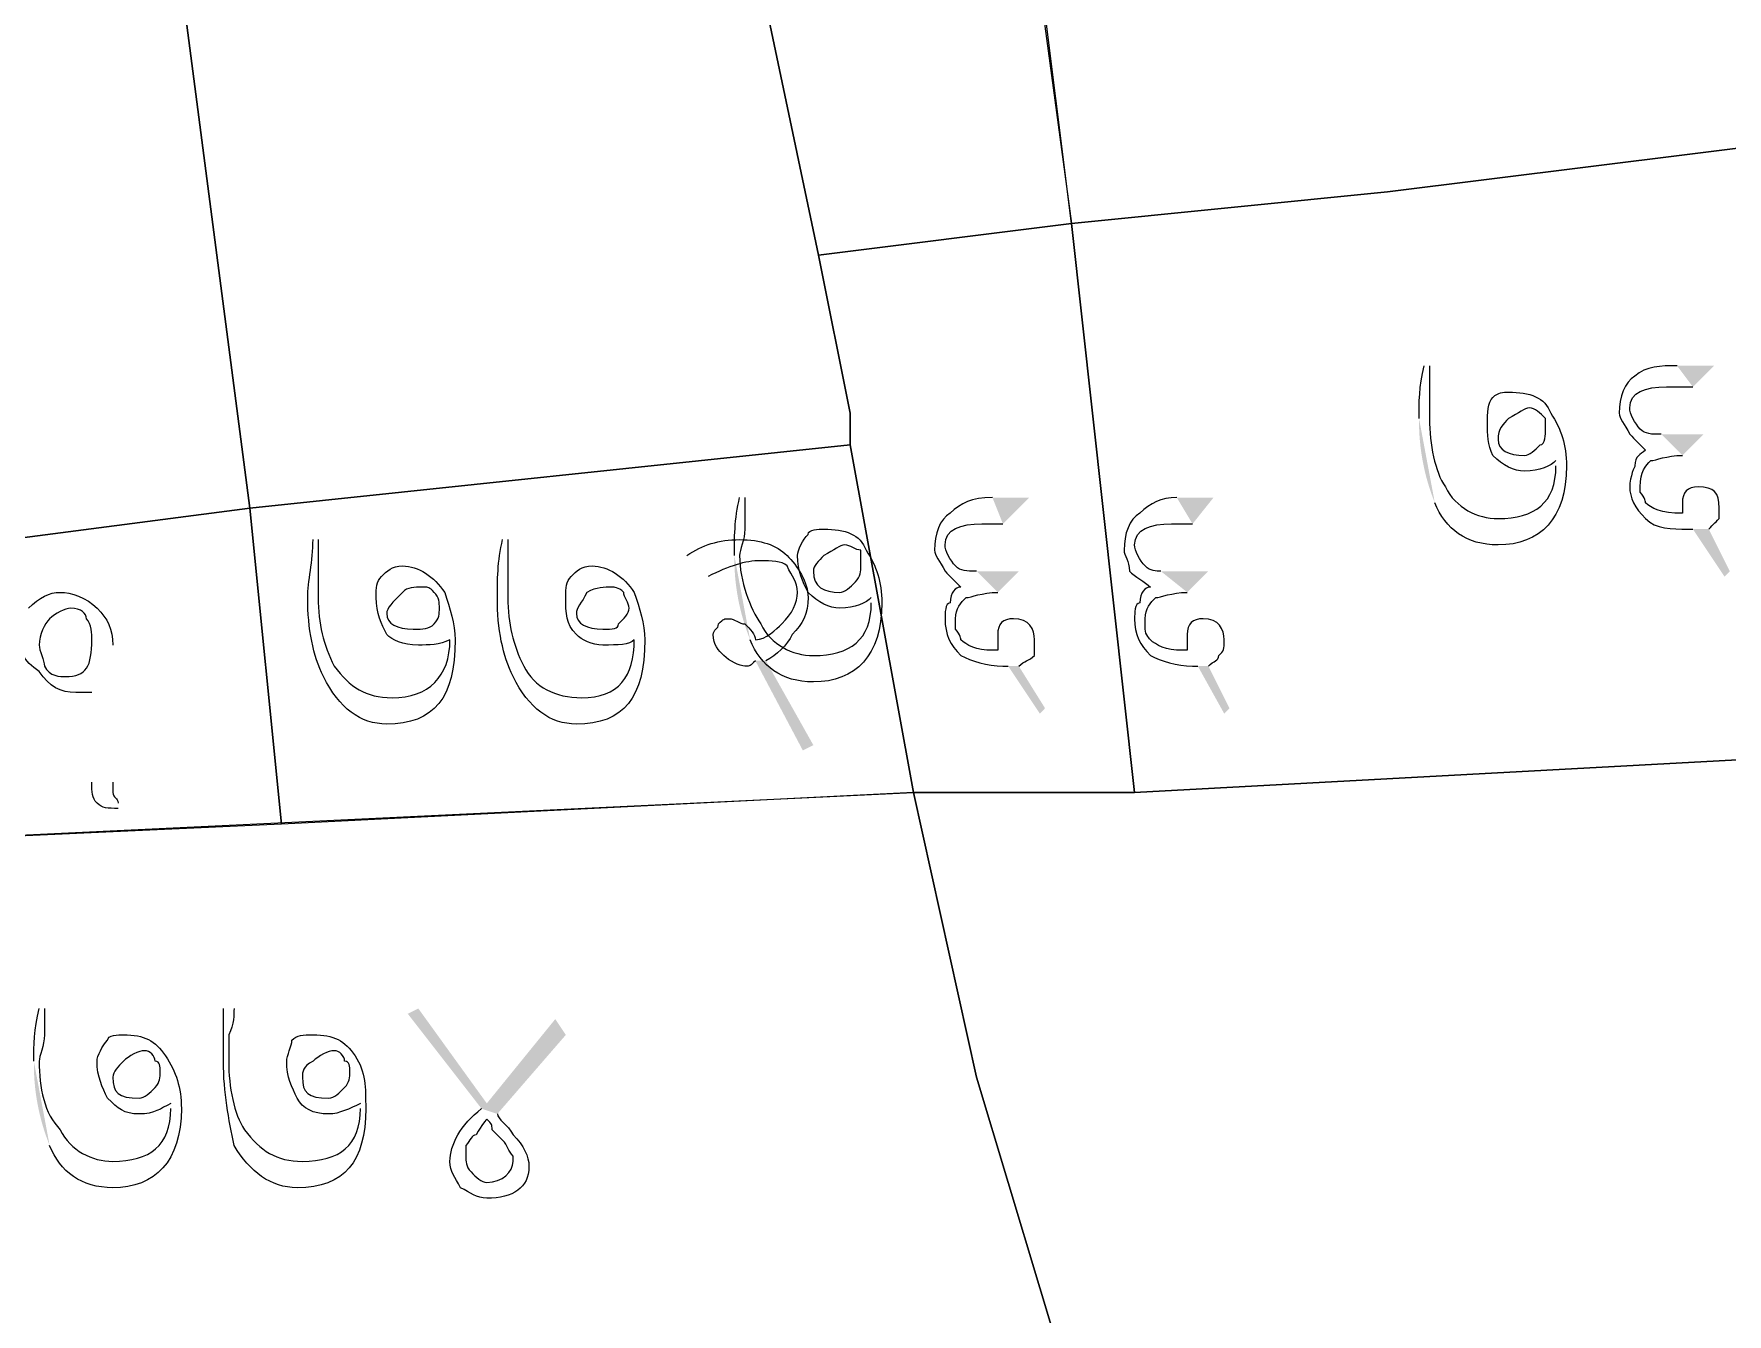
# Model space of a CAD drawing. Header units: metres. Extents: x 345912 to 349030, y 3061206 to 3061792.
# Drawn here: x 346047.83 to 346064.16, y 3061328.96 to 3061341.3 of the extents above; entities that cross this region are included whole.
import ezdxf

# ---------------------------------------------------------------- set-up
doc = ezdxf.new("R2010")
doc.units = ezdxf.units.M
doc.header["$MEASUREMENT"] = 0
doc.layers.add('PDF5_Geometry', color=7, linetype='Continuous')
doc.layers.add('PDF5_Solid Fills', color=7, linetype='Continuous')

msp = doc.modelspace()

# ---------------------------------------------------------------- hatches: boundary and pattern name
at = {"layer": 'PDF5_Solid Fills', "transparency": 33554559}
h = msp.add_hatch(color=256, dxfattribs=at)
h.paths.add_polyline_path([(346061.18654, 3061337.59323, 0.09913524), (346061.33894, 3061336.78043)], flags=0)
h.paths.add_polyline_path([(346061.23734, 3061338.10123), (346061.28814, 3061338.10123)], flags=0)
h.paths.add_polyline_path([(346062.50734, 3061337.13603), (346062.50734, 3061337.18683)], flags=0)
h.paths.add_polyline_path([(346063.82814, 3061337.89803), (346064.03134, 3061338.10123), (346063.67574, 3061338.10123)], flags=0)
h.paths.add_polyline_path([(346063.82814, 3061336.52643), (346064.13294, 3061336.06923), (346064.18374, 3061336.12003), (346063.98054, 3061336.52643)], flags=0)
h.paths.add_polyline_path([(346063.72654, 3061337.23763), (346063.92974, 3061337.44083), (346063.52334, 3061337.44083)], flags=0)
h.paths.add_polyline_path([(346064.84414, 3061338.10123), (346064.94574, 3061338.10123)], flags=0)
h.paths.add_polyline_path([(346066.16494, 3061337.13603), (346066.16494, 3061337.18683)], flags=0)
h = msp.add_hatch(color=256, dxfattribs=at)
h.paths.add_polyline_path([(346054.58254, 3061336.27243, 0.09913524), (346054.73494, 3061335.45963)], flags=0)
h.paths.add_polyline_path([(346054.63334, 3061336.83123), (346054.68414, 3061336.83123)], flags=0)
h.paths.add_polyline_path([(346055.90334, 3061335.81523), (346055.90334, 3061335.86603)], flags=0)
h.paths.add_polyline_path([(346057.17334, 3061336.57723), (346057.42734, 3061336.83123), (346057.07174, 3061336.83123)], flags=0)
h.paths.add_polyline_path([(346057.22414, 3061335.20563), (346057.52894, 3061334.74843), (346057.57974, 3061334.79923), (346057.32574, 3061335.20563)], flags=0)
h.paths.add_polyline_path([(346057.12254, 3061335.91683), (346057.32574, 3061336.12003), (346056.91934, 3061336.12003)], flags=0)
h.paths.add_polyline_path([(346059.00214, 3061336.57723), (346059.20534, 3061336.83123), (346058.84974, 3061336.83123)], flags=0)
h.paths.add_polyline_path([(346059.05294, 3061335.20563), (346059.30694, 3061334.74843), (346059.35774, 3061334.79923), (346059.15454, 3061335.20563)], flags=0)
h.paths.add_polyline_path([(346058.95134, 3061335.91683), (346059.15454, 3061336.12003), (346058.69734, 3061336.12003)], flags=0)
h = msp.add_hatch(color=256, dxfattribs=at)
h.paths.add_polyline_path([(346050.51854, 3061336.42484), (346050.56934, 3061336.42484)], flags=0)
h.paths.add_polyline_path([(346051.83934, 3061335.45964), (346051.83934, 3061335.45964)], flags=0)
h.paths.add_polyline_path([(346052.34734, 3061336.42484), (346052.39814, 3061336.42484)], flags=0)
h.paths.add_polyline_path([(346053.61734, 3061335.45964), (346053.61734, 3061335.45964)], flags=0)
h.paths.add_polyline_path([(346054.32854, 3061336.06924), (346054.12534, 3061336.27244)], flags=0)
h.paths.add_polyline_path([(346054.88734, 3061335.25644), (346055.34454, 3061334.44364), (346055.24294, 3061334.39284), (346054.78574, 3061335.25644)], flags=0)
h = msp.add_hatch(color=256, dxfattribs=at)
h.paths.add_polyline_path([(346044.06693, 3061335.35804, 0.05812615), (346044.16853, 3061334.54524)], flags=0)
h.paths.add_polyline_path([(346044.06693, 3061335.86604), (346044.16853, 3061335.86604)], flags=0)
h.paths.add_polyline_path([(346045.38773, 3061334.90084), (346045.38773, 3061334.90084)], flags=0)
h.paths.add_polyline_path([(346045.89573, 3061335.86604), (346045.94653, 3061335.86604)], flags=0)
h.paths.add_polyline_path([(346047.16573, 3061334.90084), (346047.16573, 3061334.90084)], flags=0)
h.paths.add_polyline_path([(346048.58813, 3061335.40884), (346048.58813, 3061334.08804)], flags=0)
h.paths.add_polyline_path([(346048.63893, 3061333.88484), (346048.63893, 3061333.83404)], flags=0)
h = msp.add_hatch(color=256, dxfattribs=at)
h.paths.add_polyline_path([(346047.82614, 3061331.39564, 0.09913524), (346047.97854, 3061330.58284)], flags=0)
h.paths.add_polyline_path([(346047.87694, 3061331.90364), (346047.92774, 3061331.90364)], flags=0)
h.paths.add_polyline_path([(346049.14694, 3061330.93844), (346049.14694, 3061330.98924)], flags=0)
h.paths.add_polyline_path([(346049.65494, 3061331.90364), (346049.75654, 3061331.90364)], flags=0)
h.paths.add_polyline_path([(346050.97574, 3061330.93844), (346050.97574, 3061330.98924)], flags=0)
h.paths.add_polyline_path([(346052.14414, 3061330.93844), (346051.43294, 3061331.85284), (346051.53454, 3061331.90364), (346052.19494, 3061330.98924), (346052.85534, 3061331.80204), (346052.95694, 3061331.64964), (346052.29654, 3061330.88764)], flags=0)

# ---------------------------------------------------------------- linework, layer by layer
at = {"layer": 'PDF5_Geometry', "lineweight": 9}
for points in [[(346049.90894, 3061336.72963), (346042.89854, 3061335.81523), (346040.76494, 3061354.40803), (346041.67933, 3061355.01764), (346048.08013, 3061350.75044)], [(346049.90894, 3061336.72963), (346042.89854, 3061335.81523), (346040.76494, 3061354.40803), (346041.67933, 3061355.01764), (346048.08013, 3061350.75044)], [(346052.34733, 3061348.61683), (346053.56653, 3061347.09284), (346054.17614, 3061344.95925), (346055.39534, 3061339.16803), (346055.70013, 3061337.64403), (346055.70013, 3061337.33925), (346049.90894, 3061336.72963), (346048.08013, 3061350.75044), (346049.29933, 3061349.83604)], [(346052.34733, 3061348.61683), (346053.56653, 3061347.09284), (346054.17614, 3061344.95925), (346055.39534, 3061339.16803), (346055.70013, 3061337.64403), (346055.70013, 3061337.33925), (346049.90894, 3061336.72963), (346048.08013, 3061350.75044), (346049.29933, 3061349.83604)], [(346057.83373, 3061339.47284), (346055.39534, 3061339.16803), (346054.17614, 3061344.95925), (346053.56653, 3061347.09284), (346052.34733, 3061348.61683), (346054.78574, 3061349.22645), (346056.30974, 3061350.75044)], [(346057.83373, 3061339.47284), (346055.39534, 3061339.16803), (346054.17614, 3061344.95925), (346053.56653, 3061347.09284), (346052.34733, 3061348.61683), (346054.78574, 3061349.22645), (346056.30974, 3061350.75044)], [(346065.75854, 3061340.38724), (346060.88174, 3061339.77764), (346057.83373, 3061339.47284), (346057.22414, 3061344.34963), (346065.45373, 3061344.65444)], [(346065.75854, 3061340.38724), (346060.88174, 3061339.77764), (346057.83373, 3061339.47284), (346057.22414, 3061344.34963), (346065.45373, 3061344.65444)], [(346068.80653, 3061328.50004), (346066.97773, 3061328.80485), (346057.83373, 3061328.19523), (346056.91933, 3061331.24324), (346056.30974, 3061333.98645), (346058.44334, 3061333.98645), (346069.72094, 3061334.59604), (346069.11134, 3061340.69205), (346073.07373, 3061341.30164), (346074.90254, 3061341.30164), (346075.51213, 3061337.33925), (346076.42653, 3061329.10963)], [(346068.80653, 3061328.50004), (346066.97773, 3061328.80485), (346057.83373, 3061328.19523), (346056.91933, 3061331.24324), (346056.30974, 3061333.98645), (346058.44334, 3061333.98645), (346069.72094, 3061334.59604), (346069.11134, 3061340.69205), (346073.07373, 3061341.30164), (346074.90254, 3061341.30164), (346075.51213, 3061337.33925), (346076.42653, 3061329.10963)], [(346058.44334, 3061333.98645), (346057.83373, 3061339.47284), (346060.88174, 3061339.77764), (346065.75854, 3061340.38724), (346069.11134, 3061340.69205), (346069.72094, 3061334.59604)], [(346058.44334, 3061333.98645), (346057.83373, 3061339.47284), (346060.88174, 3061339.77764), (346065.75854, 3061340.38724), (346069.11134, 3061340.69205), (346069.72094, 3061334.59604)], [(346056.30974, 3061333.98645), (346055.70013, 3061337.33925), (346055.70013, 3061337.64403), (346055.39534, 3061339.16803), (346057.83373, 3061339.47284), (346058.44334, 3061333.98645)], [(346056.30974, 3061333.98645), (346055.70013, 3061337.33925), (346055.70013, 3061337.64403), (346055.39534, 3061339.16803), (346057.83373, 3061339.47284), (346058.44334, 3061333.98645)], [(346049.90894, 3061336.72963), (346055.70013, 3061337.33925), (346056.30974, 3061333.98645), (346050.21373, 3061333.68164)], [(346049.90894, 3061336.72963), (346055.70013, 3061337.33925), (346056.30974, 3061333.98645), (346050.21373, 3061333.68164)], [(346043.50814, 3061333.37683), (346042.89854, 3061335.81523), (346049.90894, 3061336.72963), (346050.21373, 3061333.68164)], [(346043.50814, 3061333.37683), (346042.89854, 3061335.81523), (346049.90894, 3061336.72963), (346050.21373, 3061333.68164)], [(346044.42254, 3061327.58564), (346043.81293, 3061330.63365), (346043.50814, 3061333.37683), (346056.30974, 3061333.98645), (346056.91933, 3061331.24324), (346057.83373, 3061328.19523)], [(346044.42254, 3061327.58564), (346043.81293, 3061330.63365), (346043.50814, 3061333.37683), (346056.30974, 3061333.98645), (346056.91933, 3061331.24324), (346057.83373, 3061328.19523)]]:
    msp.add_lwpolyline(points, close=True, dxfattribs=at)
at = {"layer": 'PDF5_Geometry', "lineweight": 25}
for points in [[(346061.18654, 3061337.59323), (346061.18654, 3061337.74563), (346061.18654, 3061337.89803), (346061.23734, 3061338.10123)], [(346061.28814, 3061338.10123), (346061.28814, 3061338.05043), (346061.28814, 3061337.94883), (346061.28814, 3061337.84723)], [(346063.67574, 3061338.10123), (346063.52334, 3061338.10123), (346063.37094, 3061338.10123), (346063.26934, 3061337.99963)], [(346063.26934, 3061337.99963), (346063.16774, 3061337.94883), (346063.11694, 3061337.79643), (346063.11694, 3061337.64403)], [(346061.28814, 3061337.84723), (346061.28814, 3061337.74563), (346061.28814, 3061337.64403), (346061.28814, 3061337.59323)], [(346061.84694, 3061337.54243), (346061.84694, 3061337.64403), (346061.84694, 3061337.74563), (346061.89774, 3061337.79643)], [(346061.89774, 3061337.79643), (346061.94854, 3061337.84723), (346061.99934, 3061337.84723), (346062.05014, 3061337.84723)], [(346062.05014, 3061337.84723), (346062.25334, 3061337.84723), (346062.40574, 3061337.79643), (346062.45654, 3061337.64403)], [(346063.21854, 3061337.69483), (346063.21854, 3061337.84723), (346063.37094, 3061337.89803), (346063.57414, 3061337.89803)], [(346063.57414, 3061337.89803), (346063.62494, 3061337.89803), (346063.67574, 3061337.89803), (346063.72654, 3061337.89803)], [(346063.72654, 3061337.89803), (346063.77734, 3061337.89803), (346063.77734, 3061337.89803), (346063.82814, 3061337.89803)], [(346061.28814, 3061337.59323), (346061.28814, 3061337.33923), (346061.33894, 3061337.08523), (346061.44054, 3061336.93283)], [(346062.05014, 3061337.59323), (346061.99934, 3061337.54243), (346061.94854, 3061337.49163), (346061.94854, 3061337.39003)], [(346062.25334, 3061337.69483), (346062.20254, 3061337.69483), (346062.15174, 3061337.64403), (346062.05014, 3061337.59323)], [(346062.40574, 3061337.59323), (346062.35494, 3061337.64403), (346062.30414, 3061337.69483), (346062.25334, 3061337.69483)], [(346062.40574, 3061337.49163), (346062.40574, 3061337.54243), (346062.40574, 3061337.59323), (346062.40574, 3061337.59323)], [(346062.45654, 3061337.64403), (346062.55814, 3061337.49163), (346062.60894, 3061337.33923), (346062.60894, 3061337.13603)], [(346063.11694, 3061337.64403), (346063.11694, 3061337.59323), (346063.16774, 3061337.54243), (346063.21854, 3061337.44083)], [(346063.32014, 3061337.49163), (346063.26934, 3061337.54243), (346063.21854, 3061337.64403), (346063.21854, 3061337.69483)], [(346061.89774, 3061337.23763), (346061.84694, 3061337.33923), (346061.84694, 3061337.44083), (346061.84694, 3061337.54243)], [(346062.35494, 3061337.33923), (346062.40574, 3061337.33923), (346062.40574, 3061337.44083), (346062.40574, 3061337.49163)], [(346063.21854, 3061337.44083), (346063.26934, 3061337.39003), (346063.32014, 3061337.33923), (346063.37094, 3061337.28843)], [(346063.52334, 3061337.44083), (346063.42174, 3061337.44083), (346063.37094, 3061337.44083), (346063.32014, 3061337.49163)], [(346061.94854, 3061337.39003), (346061.94854, 3061337.28843), (346062.05014, 3061337.23763), (346062.20254, 3061337.23763)], [(346062.20254, 3061337.23763), (346062.25334, 3061337.23763), (346062.30414, 3061337.28843), (346062.35494, 3061337.33923)], [(346063.37094, 3061337.28843), (346063.32014, 3061337.23763), (346063.26934, 3061337.23763), (346063.26934, 3061337.13603)], [(346062.20254, 3061337.08523), (346062.10094, 3061337.08523), (346061.99934, 3061337.13603), (346061.89774, 3061337.23763)], [(346062.60894, 3061337.13603), (346062.60894, 3061336.62803), (346062.35494, 3061336.37403), (346061.94854, 3061336.37403)], [(346061.94854, 3061336.62803), (346062.30414, 3061336.62803), (346062.50734, 3061336.78043), (346062.50734, 3061337.13603)], [(346062.50734, 3061337.18683), (346062.45654, 3061337.13603), (346062.35494, 3061337.08523), (346062.20254, 3061337.08523)], [(346063.26934, 3061337.13603), (346063.26934, 3061337.13603), (346063.21854, 3061337.03443), (346063.21854, 3061336.93283)], [(346063.32014, 3061336.93283), (346063.32014, 3061337.08523), (346063.37094, 3061337.13603), (346063.42174, 3061337.18683)], [(346063.42174, 3061337.18683), (346063.47254, 3061337.18683), (346063.57414, 3061337.23763), (346063.72654, 3061337.23763)], [(346054.58254, 3061336.27243), (346054.58254, 3061336.42483), (346054.58254, 3061336.62803), (346054.63334, 3061336.83123)], [(346054.68414, 3061336.83123), (346054.68414, 3061336.72963), (346054.68414, 3061336.67883), (346054.68414, 3061336.52643)], [(346057.07174, 3061336.83123), (346056.86854, 3061336.83123), (346056.76694, 3061336.78043), (346056.66534, 3061336.67883)], [(346058.84974, 3061336.83123), (346058.69734, 3061336.83123), (346058.59574, 3061336.78043), (346058.49414, 3061336.67883)], [(346061.94854, 3061336.37403), (346061.64374, 3061336.37403), (346061.44054, 3061336.52643), (346061.33894, 3061336.78043)], [(346061.44054, 3061336.93283), (346061.54214, 3061336.72963), (346061.74534, 3061336.62803), (346061.94854, 3061336.62803)], [(346063.21854, 3061336.93283), (346063.21854, 3061336.83123), (346063.26934, 3061336.72963), (346063.37094, 3061336.62803)], [(346063.32014, 3061336.88203), (346063.32014, 3061336.88203), (346063.32014, 3061336.93283), (346063.32014, 3061336.93283)], [(346063.37094, 3061336.78043), (346063.37094, 3061336.78043), (346063.37094, 3061336.83123), (346063.32014, 3061336.88203)], [(346063.72654, 3061336.67883), (346063.52334, 3061336.67883), (346063.42174, 3061336.72963), (346063.37094, 3061336.78043)], [(346063.87894, 3061336.93283), (346063.77734, 3061336.93283), (346063.72654, 3061336.88203), (346063.72654, 3061336.78043)], [(346063.72654, 3061336.78043), (346063.72654, 3061336.78043), (346063.72654, 3061336.72963), (346063.72654, 3061336.72963)], [(346064.08214, 3061336.72963), (346064.08214, 3061336.88203), (346064.03134, 3061336.93283), (346063.87894, 3061336.93283)], [(346056.66534, 3061336.67883), (346056.56374, 3061336.62803), (346056.51294, 3061336.47563), (346056.51294, 3061336.32323)], [(346058.49414, 3061336.67883), (346058.39254, 3061336.62803), (346058.34174, 3061336.47563), (346058.34174, 3061336.32323)], [(346063.37094, 3061336.62803), (346063.47254, 3061336.52643), (346063.62494, 3061336.52643), (346063.77734, 3061336.52643)], [(346063.72654, 3061336.72963), (346063.72654, 3061336.72963), (346063.72654, 3061336.67883), (346063.72654, 3061336.67883)], [(346063.98054, 3061336.52643), (346064.03134, 3061336.57723), (346064.03134, 3061336.57723), (346064.08214, 3061336.62803)], [(346064.08214, 3061336.62803), (346064.08214, 3061336.62803), (346064.08214, 3061336.67883), (346064.08214, 3061336.72963)], [(346054.68414, 3061336.52643), (346054.68414, 3061336.42483), (346054.63334, 3061336.32323), (346054.63334, 3061336.27243)], [(346055.19214, 3061336.27243), (346055.19214, 3061336.32323), (346055.24294, 3061336.42483), (346055.29374, 3061336.47563)], [(346055.29374, 3061336.47563), (346055.29374, 3061336.52643), (346055.39534, 3061336.52643), (346055.44614, 3061336.52643)], [(346055.44614, 3061336.52643), (346055.64934, 3061336.52643), (346055.80174, 3061336.47563), (346055.85254, 3061336.32323)], [(346056.61454, 3061336.37403), (346056.61454, 3061336.52643), (346056.76694, 3061336.57723), (346056.97014, 3061336.57723)], [(346056.97014, 3061336.57723), (346057.02094, 3061336.57723), (346057.07174, 3061336.57723), (346057.12254, 3061336.57723)], [(346057.12254, 3061336.57723), (346057.17334, 3061336.57723), (346057.17334, 3061336.57723), (346057.17334, 3061336.57723)], [(346058.44334, 3061336.37403), (346058.44334, 3061336.52643), (346058.59574, 3061336.57723), (346058.79894, 3061336.57723)], [(346058.79894, 3061336.57723), (346058.84974, 3061336.57723), (346058.84974, 3061336.57723), (346058.90054, 3061336.57723)], [(346058.90054, 3061336.57723), (346058.95134, 3061336.57723), (346059.00214, 3061336.57723), (346059.00214, 3061336.57723)], [(346063.77734, 3061336.52643), (346063.77734, 3061336.52643), (346063.82814, 3061336.52643), (346063.82814, 3061336.52643)], [(346050.46774, 3061335.86604), (346050.46774, 3061336.01844), (346050.51854, 3061336.22164), (346050.51854, 3061336.42484)], [(346050.56934, 3061336.42484), (346050.56934, 3061336.37404), (346050.56934, 3061336.27244), (346050.56934, 3061336.17084)], [(346052.29654, 3061335.86604), (346052.29654, 3061336.01844), (346052.29654, 3061336.22164), (346052.34734, 3061336.42484)], [(346052.39814, 3061336.42484), (346052.39814, 3061336.37404), (346052.39814, 3061336.27244), (346052.39814, 3061336.17084)], [(346054.12534, 3061336.27244), (346054.27774, 3061336.37404), (346054.43014, 3061336.42484), (346054.63334, 3061336.42484)], [(346054.63334, 3061336.42484), (346054.83654, 3061336.42484), (346054.98894, 3061336.37404), (346055.09054, 3061336.27244)], [(346055.64934, 3061336.37403), (346055.59854, 3061336.37403), (346055.54774, 3061336.32323), (346055.44614, 3061336.27243)], [(346055.80174, 3061336.32323), (346055.75094, 3061336.32323), (346055.70014, 3061336.37403), (346055.64934, 3061336.37403)], [(346055.80174, 3061336.17083), (346055.80174, 3061336.22163), (346055.80174, 3061336.27243), (346055.80174, 3061336.32323)], [(346055.85254, 3061336.32323), (346055.95414, 3061336.17083), (346056.00494, 3061336.01843), (346056.00494, 3061335.81523)], [(346056.51294, 3061336.32323), (346056.51294, 3061336.27243), (346056.56374, 3061336.22163), (346056.61454, 3061336.12003)], [(346056.71614, 3061336.17083), (346056.66534, 3061336.22163), (346056.61454, 3061336.32323), (346056.61454, 3061336.37403)], [(346058.34174, 3061336.32323), (346058.34174, 3061336.27243), (346058.39254, 3061336.22163), (346058.39254, 3061336.12003)], [(346058.54494, 3061336.17083), (346058.49414, 3061336.22163), (346058.44334, 3061336.32323), (346058.44334, 3061336.37403)], [(346050.56934, 3061336.17084), (346050.56934, 3061336.01844), (346050.56934, 3061335.91684), (346050.56934, 3061335.86604)], [(346051.17894, 3061336.06924), (346051.22974, 3061336.12004), (346051.28054, 3061336.17084), (346051.38214, 3061336.17084)], [(346051.38214, 3061336.17084), (346051.53454, 3061336.17084), (346051.68694, 3061336.06924), (346051.78854, 3061335.91684)], [(346052.39814, 3061336.17084), (346052.39814, 3061336.01844), (346052.39814, 3061335.91684), (346052.39814, 3061335.86604)], [(346053.00774, 3061336.06924), (346053.05854, 3061336.12004), (346053.10934, 3061336.17084), (346053.21094, 3061336.17084)], [(346053.21094, 3061336.17084), (346053.36334, 3061336.17084), (346053.51574, 3061336.06924), (346053.61734, 3061335.91684)], [(346054.83654, 3061336.22164), (346054.68414, 3061336.22164), (346054.53174, 3061336.17084), (346054.32854, 3061336.06924)], [(346054.63334, 3061336.27243), (346054.63334, 3061336.01843), (346054.73494, 3061335.76443), (346054.83654, 3061335.61203)], [(346055.09054, 3061336.17084), (346055.03974, 3061336.22164), (346054.93814, 3061336.22164), (346054.83654, 3061336.22164)], [(346055.09054, 3061336.27244), (346055.19214, 3061336.17084), (346055.29374, 3061336.01844), (346055.29374, 3061335.86604)], [(346055.19214, 3061335.91684), (346055.19214, 3061336.01844), (346055.14134, 3061336.06924), (346055.09054, 3061336.17084)], [(346055.29374, 3061335.91683), (346055.24294, 3061336.01843), (346055.19214, 3061336.12003), (346055.19214, 3061336.27243)], [(346055.44614, 3061336.27243), (346055.39534, 3061336.22163), (346055.34454, 3061336.17083), (346055.34454, 3061336.12003)], [(346055.75094, 3061336.01843), (346055.80174, 3061336.06923), (346055.80174, 3061336.12003), (346055.80174, 3061336.17083)], [(346056.91934, 3061336.12003), (346056.81774, 3061336.12003), (346056.76694, 3061336.12003), (346056.71614, 3061336.17083)], [(346058.69734, 3061336.12003), (346058.64654, 3061336.12003), (346058.59574, 3061336.12003), (346058.54494, 3061336.17083)], [(346051.12814, 3061335.86604), (346051.12814, 3061335.96764), (346051.12814, 3061336.01844), (346051.17894, 3061336.06924)], [(346051.58534, 3061335.96764), (346051.48374, 3061335.96764), (346051.43294, 3061335.96764), (346051.38214, 3061335.91684)], [(346051.68694, 3061335.91684), (346051.63614, 3061335.96764), (346051.63614, 3061335.96764), (346051.58534, 3061335.96764)], [(346052.95694, 3061335.86604), (346052.95694, 3061335.96764), (346052.95694, 3061336.01844), (346053.00774, 3061336.06924)], [(346053.41414, 3061335.96764), (346053.31254, 3061335.96764), (346053.26174, 3061335.96764), (346053.16014, 3061335.91684)], [(346053.51574, 3061335.91684), (346053.46494, 3061335.96764), (346053.41414, 3061335.96764), (346053.41414, 3061335.96764)], [(346055.34454, 3061336.12003), (346055.34454, 3061335.96763), (346055.44614, 3061335.91683), (346055.59854, 3061335.91683)], [(346055.59854, 3061335.91683), (346055.64934, 3061335.91683), (346055.70014, 3061335.96763), (346055.75094, 3061336.01843)], [(346056.61454, 3061336.12003), (346056.66534, 3061336.06923), (346056.71614, 3061336.01843), (346056.76694, 3061335.96763)], [(346056.76694, 3061335.96763), (346056.71614, 3061335.96763), (346056.66534, 3061335.91683), (346056.66534, 3061335.81523)], [(346058.39254, 3061336.12003), (346058.44334, 3061336.06923), (346058.54494, 3061336.01843), (346058.59574, 3061335.96763)], [(346058.59574, 3061335.96763), (346058.54494, 3061335.96763), (346058.49414, 3061335.91683), (346058.49414, 3061335.81523)], [(346047.77533, 3061335.76444), (346047.87693, 3061335.86604), (346047.97853, 3061335.91684), (346048.08013, 3061335.91684)], [(346048.08013, 3061335.91684), (346048.18173, 3061335.91684), (346048.33413, 3061335.86604), (346048.43573, 3061335.76444)], [(346050.62014, 3061335.10404), (346050.51854, 3061335.30724), (346050.46774, 3061335.56124), (346050.46774, 3061335.86604)], [(346050.56934, 3061335.86604), (346050.56934, 3061335.61204), (346050.62014, 3061335.40884), (346050.72174, 3061335.20564)], [(346051.22974, 3061335.51044), (346051.17894, 3061335.61204), (346051.12814, 3061335.71364), (346051.12814, 3061335.86604)], [(346051.38214, 3061335.91684), (346051.28054, 3061335.81524), (346051.22974, 3061335.76444), (346051.22974, 3061335.71364)], [(346051.73774, 3061335.76444), (346051.73774, 3061335.81524), (346051.73774, 3061335.86604), (346051.68694, 3061335.91684)], [(346051.78854, 3061335.91684), (346051.83934, 3061335.76444), (346051.89014, 3061335.61204), (346051.89014, 3061335.45964)], [(346052.44894, 3061335.10404), (346052.34734, 3061335.30724), (346052.29654, 3061335.56124), (346052.29654, 3061335.86604)], [(346052.39814, 3061335.86604), (346052.39814, 3061335.61204), (346052.44894, 3061335.40884), (346052.55054, 3061335.20564)], [(346053.05854, 3061335.51044), (346052.95694, 3061335.61204), (346052.95694, 3061335.71364), (346052.95694, 3061335.86604)], [(346053.16014, 3061335.91684), (346053.10934, 3061335.81524), (346053.05854, 3061335.76444), (346053.05854, 3061335.71364)], [(346053.56654, 3061335.76444), (346053.56654, 3061335.81524), (346053.51574, 3061335.86604), (346053.51574, 3061335.91684)], [(346053.61734, 3061335.91684), (346053.66814, 3061335.76444), (346053.71894, 3061335.61204), (346053.71894, 3061335.45964)], [(346055.03974, 3061335.61204), (346055.14134, 3061335.71364), (346055.19214, 3061335.81524), (346055.19214, 3061335.91684)], [(346055.29374, 3061335.86604), (346055.29374, 3061335.71364), (346055.24294, 3061335.61204), (346055.14134, 3061335.51044)], [(346055.59854, 3061335.76443), (346055.49694, 3061335.76443), (346055.39534, 3061335.81523), (346055.29374, 3061335.91683)], [(346056.00494, 3061335.81523), (346056.00494, 3061335.30723), (346055.75094, 3061335.05323), (346055.34454, 3061335.05323)], [(346055.34454, 3061335.30723), (346055.70014, 3061335.30723), (346055.90334, 3061335.45963), (346055.90334, 3061335.81523)], [(346055.90334, 3061335.86603), (346055.85254, 3061335.81523), (346055.75094, 3061335.76443), (346055.59854, 3061335.76443)], [(346056.66534, 3061335.81523), (346056.61454, 3061335.81523), (346056.61454, 3061335.71363), (346056.61454, 3061335.66283)], [(346056.71614, 3061335.66283), (346056.71614, 3061335.76443), (346056.76694, 3061335.81523), (346056.81774, 3061335.86603)], [(346056.81774, 3061335.86603), (346056.86854, 3061335.86603), (346056.97014, 3061335.91683), (346057.12254, 3061335.91683)], [(346058.49414, 3061335.81523), (346058.44334, 3061335.81523), (346058.44334, 3061335.71363), (346058.44334, 3061335.66283)], [(346058.54494, 3061335.66283), (346058.54494, 3061335.76443), (346058.59574, 3061335.81523), (346058.64654, 3061335.86603)], [(346058.64654, 3061335.86603), (346058.69734, 3061335.86603), (346058.79894, 3061335.91683), (346058.95134, 3061335.91683)], [(346047.97853, 3061335.66284), (346047.92773, 3061335.61204), (346047.87693, 3061335.51044), (346047.87693, 3061335.40884)], [(346048.18173, 3061335.76444), (346048.13093, 3061335.76444), (346048.02933, 3061335.71364), (346047.97853, 3061335.66284)], [(346048.33413, 3061335.66284), (346048.33413, 3061335.71364), (346048.28333, 3061335.76444), (346048.18173, 3061335.76444)], [(346048.38493, 3061335.45964), (346048.38493, 3061335.51044), (346048.38493, 3061335.61204), (346048.33413, 3061335.66284)], [(346048.43573, 3061335.76444), (346048.53733, 3061335.66284), (346048.58813, 3061335.56124), (346048.58813, 3061335.40884)], [(346051.22974, 3061335.71364), (346051.22974, 3061335.61204), (346051.33134, 3061335.56124), (346051.48374, 3061335.56124)], [(346051.68694, 3061335.61204), (346051.73774, 3061335.66284), (346051.73774, 3061335.71364), (346051.73774, 3061335.76444)], [(346053.05854, 3061335.71364), (346053.05854, 3061335.61204), (346053.16014, 3061335.56124), (346053.31254, 3061335.56124)], [(346053.46494, 3061335.61204), (346053.51574, 3061335.66284), (346053.56654, 3061335.71364), (346053.56654, 3061335.76444)], [(346054.43014, 3061335.61204), (346054.48094, 3061335.66284), (346054.48094, 3061335.66284), (346054.53174, 3061335.66284)], [(346054.53174, 3061335.66284), (346054.58254, 3061335.66284), (346054.63334, 3061335.61204), (346054.68414, 3061335.61204)], [(346056.61454, 3061335.66283), (346056.61454, 3061335.51043), (346056.66534, 3061335.40883), (346056.76694, 3061335.30723)], [(346056.71614, 3061335.56123), (346056.71614, 3061335.61203), (346056.71614, 3061335.61203), (346056.71614, 3061335.66283)], [(346057.27494, 3061335.66283), (346057.17334, 3061335.66283), (346057.12254, 3061335.61203), (346057.12254, 3061335.51043)], [(346057.47814, 3061335.45963), (346057.47814, 3061335.56123), (346057.42734, 3061335.66283), (346057.27494, 3061335.66283)], [(346058.44334, 3061335.66283), (346058.44334, 3061335.51043), (346058.49414, 3061335.40883), (346058.59574, 3061335.30723)], [(346058.54494, 3061335.56123), (346058.54494, 3061335.61203), (346058.54494, 3061335.61203), (346058.54494, 3061335.66283)], [(346059.10374, 3061335.66283), (346059.00214, 3061335.66283), (346058.95134, 3061335.61203), (346058.95134, 3061335.51043)], [(346059.30694, 3061335.45963), (346059.30694, 3061335.56123), (346059.25614, 3061335.66283), (346059.10374, 3061335.66283)], [(346047.87693, 3061335.15484), (346047.72453, 3061335.25644), (346047.67373, 3061335.35804), (346047.67373, 3061335.51044)], [(346051.53454, 3061335.40884), (346051.38214, 3061335.40884), (346051.28054, 3061335.45964), (346051.22974, 3061335.51044)], [(346051.48374, 3061335.56124), (346051.58534, 3061335.56124), (346051.63614, 3061335.56124), (346051.68694, 3061335.61204)], [(346053.31254, 3061335.40884), (346053.21094, 3061335.40884), (346053.10934, 3061335.45964), (346053.05854, 3061335.51044)], [(346053.31254, 3061335.56124), (346053.41414, 3061335.56124), (346053.46494, 3061335.56124), (346053.46494, 3061335.61204)], [(346054.37934, 3061335.51044), (346054.37934, 3061335.56124), (346054.43014, 3061335.56124), (346054.43014, 3061335.61204)], [(346054.48094, 3061335.30724), (346054.43014, 3061335.35804), (346054.37934, 3061335.40884), (346054.37934, 3061335.51044)], [(346054.68414, 3061335.61204), (346054.73494, 3061335.56124), (346054.78574, 3061335.51044), (346054.78574, 3061335.45964)], [(346054.78574, 3061335.45964), (346054.88734, 3061335.45964), (346054.98894, 3061335.56124), (346055.03974, 3061335.61204)], [(346054.83654, 3061335.61203), (346054.93814, 3061335.40883), (346055.14134, 3061335.30723), (346055.34454, 3061335.30723)], [(346055.14134, 3061335.51044), (346055.09054, 3061335.40884), (346054.98894, 3061335.30724), (346054.88734, 3061335.25644)], [(346056.76694, 3061335.45963), (346056.76694, 3061335.45963), (346056.76694, 3061335.51043), (346056.71614, 3061335.56123)], [(346057.12254, 3061335.51043), (346057.12254, 3061335.45963), (346057.12254, 3061335.45963), (346057.12254, 3061335.45963)], [(346058.59574, 3061335.45963), (346058.59574, 3061335.45963), (346058.54494, 3061335.51043), (346058.54494, 3061335.56123)], [(346058.95134, 3061335.51043), (346058.95134, 3061335.45963), (346058.95134, 3061335.45963), (346058.95134, 3061335.45963)], [(346047.87693, 3061335.40884), (346047.87693, 3061335.35804), (346047.92773, 3061335.25644), (346047.92773, 3061335.20564)], [(346048.13093, 3061335.10404), (346048.33413, 3061335.10404), (346048.38493, 3061335.20564), (346048.38493, 3061335.45964)], [(346051.89014, 3061335.45964), (346051.89014, 3061334.90084), (346051.68694, 3061334.64684), (346051.22974, 3061334.64684)], [(346051.28054, 3061334.90084), (346051.63614, 3061334.90084), (346051.83934, 3061335.10404), (346051.83934, 3061335.45964)], [(346051.83934, 3061335.45964), (346051.73774, 3061335.40884), (346051.63614, 3061335.40884), (346051.53454, 3061335.40884)], [(346053.71894, 3061335.45964), (346053.71894, 3061334.90084), (346053.51574, 3061334.64684), (346053.05854, 3061334.64684)], [(346053.10934, 3061334.90084), (346053.46494, 3061334.90084), (346053.61734, 3061335.10404), (346053.61734, 3061335.45964)], [(346053.61734, 3061335.45964), (346053.56654, 3061335.40884), (346053.46494, 3061335.40884), (346053.31254, 3061335.40884)], [(346054.68414, 3061335.20564), (346054.63334, 3061335.20564), (346054.53174, 3061335.25644), (346054.48094, 3061335.30724)], [(346055.34454, 3061335.05323), (346055.03974, 3061335.05323), (346054.83654, 3061335.20563), (346054.73494, 3061335.45963)], [(346057.07174, 3061335.35803), (346056.91934, 3061335.35803), (346056.81774, 3061335.40883), (346056.76694, 3061335.45963)], [(346056.76694, 3061335.30723), (346056.86854, 3061335.25643), (346057.02094, 3061335.20563), (346057.17334, 3061335.20563)], [(346057.12254, 3061335.35803), (346057.12254, 3061335.35803), (346057.12254, 3061335.35803), (346057.07174, 3061335.35803)], [(346057.12254, 3061335.45963), (346057.12254, 3061335.45963), (346057.12254, 3061335.40883), (346057.12254, 3061335.40883)], [(346057.12254, 3061335.40883), (346057.12254, 3061335.40883), (346057.12254, 3061335.40883), (346057.12254, 3061335.35803)], [(346057.32574, 3061335.20563), (346057.37654, 3061335.25643), (346057.42734, 3061335.25643), (346057.47814, 3061335.30723)], [(346057.47814, 3061335.30723), (346057.47814, 3061335.35803), (346057.47814, 3061335.35803), (346057.47814, 3061335.45963)], [(346058.90054, 3061335.35803), (346058.74814, 3061335.35803), (346058.64654, 3061335.40883), (346058.59574, 3061335.45963)], [(346058.59574, 3061335.30723), (346058.69734, 3061335.25643), (346058.84974, 3061335.20563), (346059.00214, 3061335.20563)], [(346058.95134, 3061335.35803), (346058.95134, 3061335.35803), (346058.95134, 3061335.35803), (346058.90054, 3061335.35803)], [(346058.95134, 3061335.45963), (346058.95134, 3061335.45963), (346058.95134, 3061335.40883), (346058.95134, 3061335.40883)], [(346058.95134, 3061335.40883), (346058.95134, 3061335.40883), (346058.95134, 3061335.40883), (346058.95134, 3061335.35803)], [(346059.15454, 3061335.20563), (346059.20534, 3061335.25643), (346059.25614, 3061335.25643), (346059.25614, 3061335.30723)], [(346059.25614, 3061335.30723), (346059.30694, 3061335.35803), (346059.30694, 3061335.35803), (346059.30694, 3061335.45963)], [(346048.23253, 3061334.95164), (346048.08013, 3061334.95164), (346047.97853, 3061335.00244), (346047.87693, 3061335.15484)], [(346047.92773, 3061335.20564), (346047.97853, 3061335.10404), (346048.08013, 3061335.10404), (346048.13093, 3061335.10404)], [(346050.72174, 3061335.20564), (346050.87414, 3061335.00244), (346051.02654, 3061334.90084), (346051.28054, 3061334.90084)], [(346052.55054, 3061335.20564), (346052.65214, 3061335.00244), (346052.85534, 3061334.90084), (346053.10934, 3061334.90084)], [(346054.78574, 3061335.25644), (346054.73494, 3061335.20564), (346054.73494, 3061335.20564), (346054.68414, 3061335.20564)], [(346057.17334, 3061335.20563), (346057.17334, 3061335.20563), (346057.22414, 3061335.20563), (346057.22414, 3061335.20563)], [(346059.00214, 3061335.20563), (346059.00214, 3061335.20563), (346059.05294, 3061335.20563), (346059.05294, 3061335.20563)], [(346051.22974, 3061334.64684), (346050.97574, 3061334.64684), (346050.77254, 3061334.79924), (346050.62014, 3061335.10404)], [(346053.05854, 3061334.64684), (346052.80454, 3061334.64684), (346052.60134, 3061334.79924), (346052.44894, 3061335.10404)], [(346048.38493, 3061334.95164), (346048.33413, 3061334.95164), (346048.28333, 3061334.95164), (346048.23253, 3061334.95164)], [(346048.43573, 3061333.88484), (346048.38493, 3061333.93564), (346048.38493, 3061333.98644), (346048.38493, 3061334.08804)], [(346048.58813, 3061334.08804), (346048.58813, 3061334.03724), (346048.58813, 3061333.98644), (346048.58813, 3061333.98644)], [(346048.63893, 3061333.83404), (346048.53733, 3061333.83404), (346048.48653, 3061333.83404), (346048.43573, 3061333.88484)], [(346048.58813, 3061333.98644), (346048.58813, 3061333.93564), (346048.63893, 3061333.93564), (346048.63893, 3061333.88484)], [(346047.82614, 3061331.39564), (346047.82614, 3061331.54804), (346047.82614, 3061331.70044), (346047.87694, 3061331.90364)], [(346047.92774, 3061331.90364), (346047.92774, 3061331.85284), (346047.92774, 3061331.75124), (346047.92774, 3061331.64964)], [(346049.65494, 3061331.39564), (346049.65494, 3061331.54804), (346049.65494, 3061331.70044), (346049.65494, 3061331.90364)], [(346049.75654, 3061331.90364), (346049.75654, 3061331.85284), (346049.75654, 3061331.75124), (346049.70574, 3061331.64964)], [(346047.92774, 3061331.64964), (346047.92774, 3061331.54804), (346047.87694, 3061331.44644), (346047.87694, 3061331.39564)], [(346048.43574, 3061331.39564), (346048.43574, 3061331.44644), (346048.48654, 3061331.54804), (346048.53734, 3061331.59884)], [(346048.53734, 3061331.59884), (346048.53734, 3061331.64964), (346048.63894, 3061331.64964), (346048.68974, 3061331.64964)], [(346048.68974, 3061331.64964), (346048.89294, 3061331.64964), (346048.99454, 3061331.59884), (346049.09614, 3061331.44644)], [(346049.70574, 3061331.64964), (346049.70574, 3061331.54804), (346049.70574, 3061331.44644), (346049.70574, 3061331.39564)], [(346050.26454, 3061331.39564), (346050.26454, 3061331.44644), (346050.31534, 3061331.54804), (346050.31534, 3061331.59884)], [(346050.31534, 3061331.59884), (346050.36614, 3061331.64964), (346050.41694, 3061331.64964), (346050.51854, 3061331.64964)], [(346050.51854, 3061331.64964), (346050.72174, 3061331.64964), (346050.82334, 3061331.59884), (346050.92494, 3061331.44644)], [(346047.87694, 3061331.39564), (346047.87694, 3061331.14164), (346047.92774, 3061330.88764), (346048.08014, 3061330.73524)], [(346048.53734, 3061331.04004), (346048.48654, 3061331.14164), (346048.43574, 3061331.24324), (346048.43574, 3061331.39564)], [(346048.68974, 3061331.39564), (346048.63894, 3061331.34484), (346048.58814, 3061331.29404), (346048.58814, 3061331.24324)], [(346048.89294, 3061331.49724), (346048.84214, 3061331.49724), (346048.74054, 3061331.44644), (346048.68974, 3061331.39564)], [(346048.99454, 3061331.39564), (346048.99454, 3061331.44644), (346048.94374, 3061331.49724), (346048.89294, 3061331.49724)], [(346049.04534, 3061331.29404), (346049.04534, 3061331.34484), (346049.04534, 3061331.39564), (346048.99454, 3061331.39564)], [(346049.09614, 3061331.44644), (346049.19774, 3061331.29404), (346049.24854, 3061331.14164), (346049.24854, 3061330.93844)], [(346049.75654, 3061330.58284), (346049.70574, 3061330.83684), (346049.65494, 3061331.09084), (346049.65494, 3061331.39564)], [(346049.70574, 3061331.39564), (346049.70574, 3061331.14164), (346049.75654, 3061330.88764), (346049.85814, 3061330.73524)], [(346050.36614, 3061331.04004), (346050.31534, 3061331.14164), (346050.26454, 3061331.24324), (346050.26454, 3061331.39564)], [(346050.51854, 3061331.39564), (346050.41694, 3061331.34484), (346050.41694, 3061331.29404), (346050.41694, 3061331.24324)], [(346050.72174, 3061331.49724), (346050.67094, 3061331.49724), (346050.56934, 3061331.44644), (346050.51854, 3061331.39564)], [(346050.82334, 3061331.39564), (346050.82334, 3061331.44644), (346050.77254, 3061331.49724), (346050.72174, 3061331.49724)], [(346050.87414, 3061331.29404), (346050.87414, 3061331.34484), (346050.87414, 3061331.39564), (346050.82334, 3061331.39564)], [(346050.92494, 3061331.44644), (346051.02654, 3061331.29404), (346051.02654, 3061331.14164), (346051.02654, 3061330.93844)], [(346048.58814, 3061331.24324), (346048.58814, 3061331.09084), (346048.63894, 3061331.04004), (346048.84214, 3061331.04004)], [(346048.99454, 3061331.14164), (346049.04534, 3061331.19244), (346049.04534, 3061331.24324), (346049.04534, 3061331.29404)], [(346050.41694, 3061331.24324), (346050.41694, 3061331.09084), (346050.46774, 3061331.04004), (346050.67094, 3061331.04004)], [(346050.82334, 3061331.14164), (346050.87414, 3061331.19244), (346050.87414, 3061331.24324), (346050.87414, 3061331.29404)], [(346048.84214, 3061331.04004), (346048.89294, 3061331.04004), (346048.94374, 3061331.09084), (346048.99454, 3061331.14164)], [(346050.67094, 3061331.04004), (346050.72174, 3061331.04004), (346050.77254, 3061331.09084), (346050.82334, 3061331.14164)], [(346048.84214, 3061330.88764), (346048.68974, 3061330.88764), (346048.63894, 3061330.93844), (346048.53734, 3061331.04004)], [(346049.24854, 3061330.93844), (346049.24854, 3061330.43044), (346048.99454, 3061330.17644), (346048.58814, 3061330.17644)], [(346048.58814, 3061330.43044), (346048.94374, 3061330.43044), (346049.14694, 3061330.58284), (346049.14694, 3061330.93844)], [(346049.14694, 3061330.98924), (346049.04534, 3061330.93844), (346048.99454, 3061330.88764), (346048.84214, 3061330.88764)], [(346050.67094, 3061330.88764), (346050.51854, 3061330.88764), (346050.41694, 3061330.93844), (346050.36614, 3061331.04004)], [(346051.02654, 3061330.93844), (346051.02654, 3061330.43044), (346050.82334, 3061330.17644), (346050.36614, 3061330.17644)], [(346050.41694, 3061330.43044), (346050.77254, 3061330.43044), (346050.97574, 3061330.58284), (346050.97574, 3061330.93844)], [(346050.97574, 3061330.98924), (346050.87414, 3061330.93844), (346050.77254, 3061330.88764), (346050.67094, 3061330.88764)], [(346051.83934, 3061330.43044), (346051.83934, 3061330.58284), (346051.94094, 3061330.78604), (346052.14414, 3061330.93844)], [(346048.08014, 3061330.73524), (346048.18174, 3061330.53204), (346048.38494, 3061330.43044), (346048.58814, 3061330.43044)], [(346049.85814, 3061330.73524), (346050.01054, 3061330.53204), (346050.16294, 3061330.43044), (346050.41694, 3061330.43044)], [(346052.19494, 3061330.83684), (346052.19494, 3061330.83684), (346052.14414, 3061330.78604), (346052.09334, 3061330.68444)], [(346052.24574, 3061330.73524), (346052.24574, 3061330.78604), (346052.24574, 3061330.78604), (346052.19494, 3061330.83684)], [(346052.34734, 3061330.63364), (346052.34734, 3061330.63364), (346052.29654, 3061330.68444), (346052.24574, 3061330.73524)], [(346052.29654, 3061330.88764), (346052.29654, 3061330.83684), (346052.39814, 3061330.78604), (346052.44894, 3061330.68444)], [(346048.58814, 3061330.17644), (346048.28334, 3061330.17644), (346048.08014, 3061330.32884), (346047.97854, 3061330.58284)], [(346050.36614, 3061330.17644), (346050.11214, 3061330.17644), (346049.90894, 3061330.32884), (346049.75654, 3061330.58284)], [(346052.09334, 3061330.68444), (346052.04254, 3061330.68444), (346052.04254, 3061330.63364), (346051.99174, 3061330.58284)], [(346051.99174, 3061330.58284), (346051.99174, 3061330.53204), (346051.99174, 3061330.48124), (346051.99174, 3061330.48124)], [(346052.44894, 3061330.48124), (346052.39814, 3061330.53204), (346052.39814, 3061330.58284), (346052.34734, 3061330.63364)], [(346052.44894, 3061330.68444), (346052.55054, 3061330.58284), (346052.60134, 3061330.48124), (346052.60134, 3061330.37964)], [(346051.94094, 3061330.17644), (346051.89014, 3061330.27804), (346051.83934, 3061330.32884), (346051.83934, 3061330.43044)], [(346051.99174, 3061330.48124), (346051.99174, 3061330.43044), (346051.99174, 3061330.37964), (346052.04254, 3061330.32884)], [(346052.19494, 3061330.22724), (346052.34734, 3061330.22724), (346052.44894, 3061330.32884), (346052.44894, 3061330.43044)], [(346052.44894, 3061330.43044), (346052.44894, 3061330.43044), (346052.44894, 3061330.48124), (346052.44894, 3061330.48124)], [(346052.04254, 3061330.32884), (346052.09334, 3061330.27804), (346052.14414, 3061330.22724), (346052.19494, 3061330.22724)], [(346052.60134, 3061330.37964), (346052.60134, 3061330.17644), (346052.44894, 3061330.07484), (346052.19494, 3061330.07484)], [(346052.19494, 3061330.07484), (346052.09334, 3061330.07484), (346052.04254, 3061330.12564), (346051.94094, 3061330.17644)]]:
    msp.add_open_spline(points, degree=3, dxfattribs=at)

doc.saveas('drawing.dxf')
